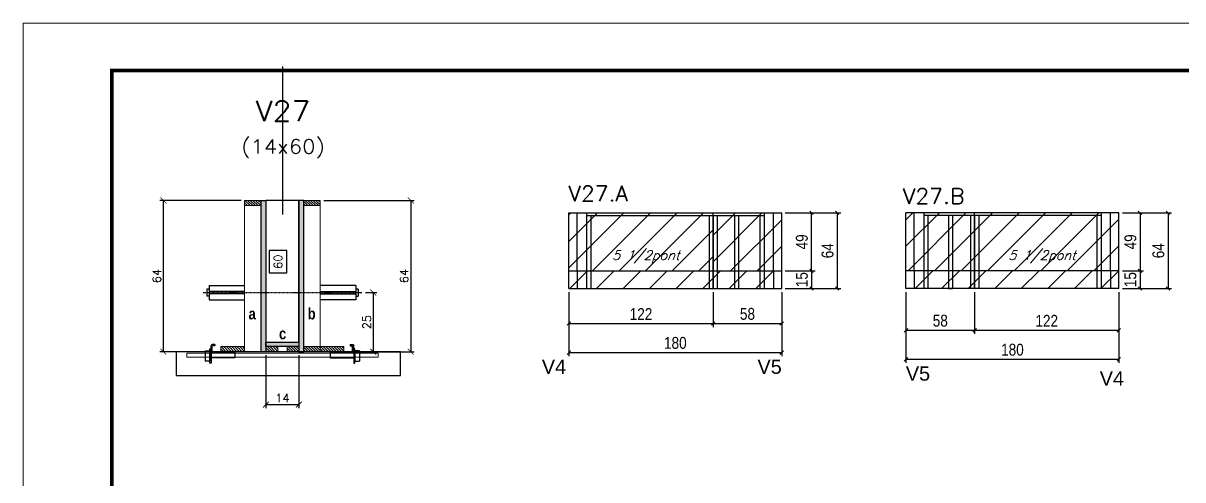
# Model space of a CAD drawing. Extents: x -10448 to -1189, y -11772 to 17235.
# Drawn here: x -5693 to -4713, y 7269 to 7656 of the extents above; entities that cross this region are included whole.
import ezdxf
from ezdxf.enums import TextEntityAlignment as Align

# ---------------------------------------------------------------- set-up
doc = ezdxf.new("R2010")
doc.units = 0
doc.linetypes.add('DASHED', pattern=[0.75, 0.5, -0.25])
doc.linetypes.add('HIDDEN', pattern=[0.375, 0.25, -0.125])
for name, color, linetype in [('5', 5, 'Continuous'), ('barrote', 251, 'Continuous'), ('COTA', 241, 'Continuous'), ('Cota Seção (2x)', 4, 'Continuous'), ('detalhes', 4, 'Continuous'), ('Painéis', 200, 'Continuous'), ('presilha', 1, 'Continuous'), ('Reaproveitamento', 251, 'Continuous'), ('SARR_2.2x7', 40, 'Continuous'), ('SARR_3.5x7', 81, 'Continuous'), ('TENSOR', 3, 'Continuous'), ('texto', 7, 'Continuous'), ('Texto de Titulo', 7, 'Continuous'), ('Texto Qtd Sarr', 242, 'Continuous')]:
    doc.layers.add(name, color=color, linetype=linetype)
for name, color, linetype, lineweight in [('CONCRETO', 251, 'Continuous', 25), ('Folhas', 255, 'Continuous', 9), ('Hachura', 251, 'Continuous', 9), ('Madeira', 126, 'Continuous', 18), ('SARRAFO DE PRESSAO', 251, 'DASHED', 9), ('SCO-___-LAJ', 2, 'Continuous', 0), ('Texto Seção', 7, 'Continuous', 15)]:
    doc.layers.add(name, color=color, linetype=linetype, lineweight=lineweight)
doc.styles.add('COTA TECNICA', font='techl___.ttf', dxfattribs={"height": 10})
doc.styles.add('REGUA-120', font='ROMANS.shx', dxfattribs={"height": 15})
doc.styles.add('Romans', font='romans.shx')
doc.styles.get("Standard").update_dxf_attribs({"font": 'arial.ttf'})
doc.styles.add('TECNICA', font='techb___.ttf', dxfattribs={"height": 10})
doc.dimstyles.new('Cota Seção (2x)', dxfattribs={"dimtxt": 7, "dimasz": 5, "dimexe": 3, "dimexo": 3, "dimgap": 2, "dimtad": 3, "dimdec": 1, "dimlfac": 0.5, "dimzin": 12, "dimdsep": 46, "dimtxsty": 'Romans', "dimblk": 'ARCHTICK', "dimcen": 0, "dimclrd": 4, "dimclre": 4, "dimclrt": 1, "dimadec": 1, "dimazin": 3, "dimtfac": 1, "dimtdec": 1, "dimtmove": 0, "dimatfit": 3, "dimldrblk": 'OBLIQUE', "dimfxl": 1, "dimtolj": 1, "dimtzin": 12, "dimarcsym": 0})
doc.dimstyles.new('Cota Seção interna', dxfattribs={"dimtxt": 7, "dimasz": 6, "dimexe": 0.18, "dimexo": 2, "dimgap": -4, "dimtad": 3, "dimdec": 1, "dimlfac": 0.5, "dimzin": 12, "dimdsep": 46, "dimtxsty": 'Romans', "dimblk": 'ARCHTICK', "dimcen": 0.09, "dimse1": 1, "dimse2": 1, "dimsd1": 1, "dimsd2": 1, "dimclrd": 180, "dimclre": 5, "dimclrt": 1, "dimadec": 0, "dimazin": 3, "dimtfac": 1, "dimtdec": 1, "dimtofl": 0, "dimtmove": 0, "dimatfit": 3, "dimldrblk": 'ARCHTICK', "dimfxl": 1, "dimtolj": 1, "dimtzin": 0, "dimarcsym": 0})
doc.dimstyles.new('PAINEL', dxfattribs={"dimtxt": 10, "dimasz": 3, "dimexe": 3, "dimexo": 3, "dimgap": 3, "dimtad": 1, "dimdec": 1, "dimzin": 12, "dimdsep": 46, "dimtxsty": 'COTA TECNICA', "dimblk1": 'OBLIQUE', "dimblk2": 'OBLIQUE', "dimsah": 1, "dimcen": 0.9, "dimclrd": 4, "dimclre": 4, "dimclrt": 240, "dimadec": 1, "dimazin": 3, "dimtfac": 1, "dimtdec": 1, "dimtmove": 0, "dimatfit": 3, "dimfxl": 1, "dimtolj": 1, "dimtzin": 12, "dimarcsym": 0})
pattern_1 = [(45, (-134927.544, -17197.836), (-11.2253202, 11.2253202), [])]

# ---------------------------------------------------------------- blocks, each defined once
blk = doc.blocks.new('9999999999')
at = {"layer": 'Folhas'}
blk.add_lwpolyline([(98138.98, 34190.21), (99623.98, 34190.21), (99623.98, 35240.21), (98138.98, 35240.21)], close=True, dxfattribs=at)
at = {"layer": 'Folhas', "color": 30, "const_width": 3}
blk.add_lwpolyline([(98213.98, 34230.21), (99583.98, 34230.21), (99583.98, 35200.21), (98213.98, 35200.21)], close=True, dxfattribs=at)
blk = doc.blocks.new('_ArchTick')
at = {"color": 0, "linetype": 'ByBlock', "const_width": 0.15}
blk.add_lwpolyline([(-0.5, -0.5), (0.5, 0.5)], dxfattribs=at)
blk = doc.blocks.new('*D1045')
at = {"layer": 'COTA', "color": 4, "lineweight": -2, "transparency": 16777216}
for p, q in [((-5509.09, 7505.72), (-5577.76, 7505.72)), ((-5574.76, 7377.72), (-5574.76, 7505.72)), ((-5529.09, 7377.72), (-5577.76, 7377.72))]:
    blk.add_line(p, q, dxfattribs=at)
at = {"layer": 'Defpoints', "color": 0, "transparency": 16777216}
for p in [(-5574.76, 7505.72), (-5506.09, 7505.72), (-5526.09, 7377.72)]:
    blk.add_point(p, dxfattribs=at)
at = {"layer": 'COTA', "color": 4, "lineweight": -2, "transparency": 16777216, "xscale": 5, "yscale": 5, "zscale": 5}
for p, rotation in [((-5574.76, 7505.72), 90), ((-5574.76, 7377.72), 270)]:
    blk.add_blockref('_ArchTick', p, dxfattribs=dict(at, rotation=rotation))
at = {"layer": 'COTA', "color": 1, "transparency": 16777216, "insert": (-5580.26, 7441.72), "char_height": 7, "attachment_point": 5, "rotation": 90, "style": 'Romans'}
blk.add_mtext('\\A1;64', dxfattribs=at)
blk = doc.blocks.new('_Oblique')
at = {"color": 0, "linetype": 'ByBlock', "lineweight": -2}
blk.add_line((-0.5, -0.5), (0.5, 0.5), dxfattribs=at)
blk = doc.blocks.new('*D1046')
at = {"layer": 'Cota Seção (2x)', "color": 180, "lineweight": -2, "transparency": 16777216}
for p, q in [((-5470.28, 7463.37), (-5485.28, 7463.37)), ((-5485.28, 7463.37), (-5485.28, 7444.37)), ((-5470.28, 7444.37), (-5470.28, 7463.37)), ((-5485.28, 7444.37), (-5470.28, 7444.37))]:
    blk.add_line(p, q, dxfattribs=at)
at = {"layer": 'Defpoints', "color": 0, "transparency": 16777216}
for p in [(-5488.09, 7505.72), (-5466.28, 7505.72), (-5488.09, 7385.72)]:
    blk.add_point(p, dxfattribs=at)
at = {"layer": 'Cota Seção (2x)', "color": 1, "transparency": 16777216, "insert": (-5477.78, 7453.87), "char_height": 7, "attachment_point": 5, "rotation": 90, "style": 'Romans'}
blk.add_mtext('\\A1;60', dxfattribs=at)
blk = doc.blocks.new('*D1047')
at = {"layer": 'COTA', "color": 4, "lineweight": -2, "transparency": 16777216}
for p, q in [((-5439.09, 7505.72), (-5362.64, 7505.72)), ((-5365.64, 7505.72), (-5365.64, 7377.72)), ((-5419.09, 7377.72), (-5362.64, 7377.72))]:
    blk.add_line(p, q, dxfattribs=at)
at = {"layer": 'Defpoints', "color": 0, "transparency": 16777216}
for p in [(-5442.09, 7505.72), (-5422.09, 7377.72), (-5365.64, 7377.72)]:
    blk.add_point(p, dxfattribs=at)
at = {"layer": 'COTA', "color": 4, "lineweight": -2, "transparency": 16777216, "xscale": 5, "yscale": 5, "zscale": 5}
for p, rotation in [((-5365.64, 7505.72), 90), ((-5365.64, 7377.72), 270)]:
    blk.add_blockref('_ArchTick', p, dxfattribs=dict(at, rotation=rotation))
at = {"layer": 'COTA', "color": 1, "transparency": 16777216, "insert": (-5371.14, 7441.72), "char_height": 7, "attachment_point": 5, "rotation": 90, "style": 'Romans'}
blk.add_mtext('\\A1;64', dxfattribs=at)
blk = doc.blocks.new('PRESILHA METÁLICA 1')
at = {"layer": 'presilha'}
for p, q in [((6, 15.5), (7.5, 15.5)), ((6, -2.5), (6, 15.5)), ((7.5, 10.6), (7.5, 19.9)), ((7.5, 15.5), (7.5, -2.5)), ((12, 21), (8.6, 21)), ((9, 11.6), (9, 18.9)), ((12, 19.5), (9.6, 19.5)), ((12, 21), (12, 19.5)), ((0, 13), (6, 13)), ((0, 13), (0, 0)), ((6, 0), (0, 0)), ((6, 13), (6, 0)), ((37.5, 4.1), (7.5, 4.1)), ((37.5, 11), (9.6, 11)), ((37.5, 11), (37.5, 4.1)), ((7.5, -2.5), (6, -2.5))]:
    blk.add_line(p, q, dxfattribs=at)
for centre, radius, start, end in [((8.6, 19.9), 1.14, 90, 180), ((9.6, 18.9), 0.57, 90, 180), ((9.6, 11.6), 0.57, 180, 270)]:
    blk.add_arc(centre, radius, start, end, dxfattribs=at)
blk = doc.blocks.new('*D1023')
at = {"layer": 'COTA', "color": 4, "lineweight": -2, "transparency": 16777216}
for p, q in [((-5488.09, 7374.72), (-5488.09, 7329.99)), ((-5460.09, 7374.72), (-5460.09, 7329.99)), ((-5488.09, 7332.99), (-5460.09, 7332.99))]:
    blk.add_line(p, q, dxfattribs=at)
at = {"layer": 'Defpoints', "color": 0, "transparency": 16777216}
for p in [(-5488.09, 7377.72), (-5460.09, 7377.72), (-5460.09, 7332.99)]:
    blk.add_point(p, dxfattribs=at)
at = {"layer": 'COTA', "color": 4, "lineweight": -2, "transparency": 16777216, "xscale": 5, "yscale": 5, "zscale": 5, "rotation": 180}
blk.add_blockref('_ArchTick', (-5488.09, 7332.99), dxfattribs=at)
at = {"layer": 'COTA', "color": 4, "lineweight": -2, "transparency": 16777216, "xscale": 5, "yscale": 5, "zscale": 5}
blk.add_blockref('_ArchTick', (-5460.09, 7332.99), dxfattribs=at)
at = {"layer": 'COTA', "color": 1, "transparency": 16777216, "insert": (-5474.09, 7338.49), "char_height": 7, "attachment_point": 5, "style": 'Romans'}
blk.add_mtext('\\A1;14', dxfattribs=at)
blk = doc.blocks.new('*D1048')
at = {"layer": 'COTA', "color": 4, "lineweight": -2, "transparency": 16777216}
for p, q in [((-5403.79, 7427.71), (-5394.29, 7427.71)), ((-5397.29, 7427.71), (-5397.29, 7377.72)), ((-5419.09, 7377.72), (-5394.29, 7377.72))]:
    blk.add_line(p, q, dxfattribs=at)
at = {"layer": 'Defpoints', "color": 0, "transparency": 16777216}
for p in [(-5406.79, 7427.71), (-5422.09, 7377.72), (-5397.29, 7377.72)]:
    blk.add_point(p, dxfattribs=at)
at = {"layer": 'COTA', "color": 4, "lineweight": -2, "transparency": 16777216, "xscale": 5, "yscale": 5, "zscale": 5}
for p, rotation in [((-5397.29, 7427.71), 90), ((-5397.29, 7377.72), 270)]:
    blk.add_blockref('_ArchTick', p, dxfattribs=dict(at, rotation=rotation))
at = {"layer": 'COTA', "color": 1, "transparency": 16777216, "insert": (-5402.79, 7402.71), "char_height": 7, "attachment_point": 5, "rotation": 90, "style": 'Romans'}
blk.add_mtext('\\A1;25', dxfattribs=at)
blk = doc.blocks.new('titulo1')
at = {"layer": 'Defpoints', "color": 252, "linetype": 'HIDDEN', "ltscale": 2}
blk.add_line((0, 0), (0, 125), dxfattribs=at)
at = {"layer": 'Defpoints', "style": 'Romans', "oblique": 15}
blk.add_attdef('FOLHA', text='', height=10, dxfattribs=at).set_placement((0, 15.58), align=Align.MIDDLE_CENTER)
at = {"layer": 'Texto Qtd Sarr', "color": 3, "style": 'Romans', "oblique": 15}
for tag, height, p in [('TITULO', 17, (0, 71.45)), ('SEÇÃO', 12, (0, 41.55))]:
    blk.add_attdef(tag, text='', height=height, dxfattribs=at).set_placement(p, align=Align.MIDDLE_CENTER)
blk = doc.blocks.new('*D1024')
at = {"layer": 'COTA', "color": 4, "linetype": 'ByBlock', "lineweight": -2, "transparency": 16777216}
for p, q in [((-5231.89, 7428.15), (-5231.89, 7398.54)), ((-5109.89, 7428.15), (-5109.89, 7398.54)), ((-5231.89, 7401.54), (-5109.89, 7401.54))]:
    blk.add_line(p, q, dxfattribs=at)
at = {"layer": 'Defpoints', "color": 0, "linetype": 'ByBlock', "transparency": 16777216}
for p in [(-5231.89, 7431.15), (-5109.89, 7431.15), (-5109.89, 7401.54)]:
    blk.add_point(p, dxfattribs=at)
at = {"layer": 'COTA', "color": 4, "linetype": 'ByBlock', "lineweight": -2, "transparency": 16777216, "xscale": 3, "yscale": 3, "zscale": 3, "rotation": 180}
blk.add_blockref('_Oblique', (-5231.89, 7401.54), dxfattribs=at)
at = {"layer": 'COTA', "color": 4, "linetype": 'ByBlock', "lineweight": -2, "transparency": 16777216, "xscale": 3, "yscale": 3, "zscale": 3}
blk.add_blockref('_Oblique', (-5109.89, 7401.54), dxfattribs=at)
at = {"layer": 'COTA', "color": 240, "linetype": 'ByBlock', "transparency": 16777216, "insert": (-5170.89, 7409.6), "char_height": 10, "attachment_point": 5, "style": 'COTA TECNICA'}
blk.add_mtext('\\A1;122', dxfattribs=at)
blk = doc.blocks.new('*D1025')
at = {"layer": 'COTA', "color": 4, "linetype": 'ByBlock', "lineweight": -2, "transparency": 16777216}
for p, q in [((-5109.89, 7428.15), (-5109.89, 7398.54)), ((-5051.89, 7428.15), (-5051.89, 7398.54)), ((-5109.89, 7401.54), (-5051.89, 7401.54))]:
    blk.add_line(p, q, dxfattribs=at)
at = {"layer": 'Defpoints', "color": 0, "linetype": 'ByBlock', "transparency": 16777216}
for p in [(-5109.89, 7431.15), (-5051.89, 7431.15), (-5051.89, 7401.54)]:
    blk.add_point(p, dxfattribs=at)
at = {"layer": 'COTA', "color": 4, "linetype": 'ByBlock', "lineweight": -2, "transparency": 16777216, "xscale": 3, "yscale": 3, "zscale": 3, "rotation": 180}
blk.add_blockref('_Oblique', (-5109.89, 7401.54), dxfattribs=at)
at = {"layer": 'COTA', "color": 4, "linetype": 'ByBlock', "lineweight": -2, "transparency": 16777216, "xscale": 3, "yscale": 3, "zscale": 3}
blk.add_blockref('_Oblique', (-5051.89, 7401.54), dxfattribs=at)
at = {"layer": 'COTA', "color": 240, "linetype": 'ByBlock', "transparency": 16777216, "insert": (-5080.89, 7409.67), "char_height": 10, "attachment_point": 5, "style": 'COTA TECNICA'}
blk.add_mtext('\\A1;58', dxfattribs=at)
blk = doc.blocks.new('*D1026')
at = {"layer": 'COTA', "color": 4, "linetype": 'ByBlock', "lineweight": -2, "transparency": 16777216}
for p, q in [((-5231.89, 7428.15), (-5231.89, 7373.99)), ((-5051.89, 7428.15), (-5051.89, 7373.99)), ((-5231.89, 7376.99), (-5051.89, 7376.99))]:
    blk.add_line(p, q, dxfattribs=at)
at = {"layer": 'Defpoints', "color": 0, "linetype": 'ByBlock', "transparency": 16777216}
for p in [(-5231.89, 7431.15), (-5051.89, 7431.15), (-5051.89, 7376.99)]:
    blk.add_point(p, dxfattribs=at)
at = {"layer": 'COTA', "color": 4, "linetype": 'ByBlock', "lineweight": -2, "transparency": 16777216, "xscale": 3, "yscale": 3, "zscale": 3, "rotation": 180}
blk.add_blockref('_Oblique', (-5231.89, 7376.99), dxfattribs=at)
at = {"layer": 'COTA', "color": 4, "linetype": 'ByBlock', "lineweight": -2, "transparency": 16777216, "xscale": 3, "yscale": 3, "zscale": 3}
blk.add_blockref('_Oblique', (-5051.89, 7376.99), dxfattribs=at)
at = {"layer": 'COTA', "color": 240, "linetype": 'ByBlock', "transparency": 16777216, "insert": (-5141.89, 7385.12), "char_height": 10, "attachment_point": 5, "style": 'COTA TECNICA'}
blk.add_mtext('\\A1;180', dxfattribs=at)
blk = doc.blocks.new('*D1027')
at = {"layer": 'COTA', "color": 4, "linetype": 'ByBlock', "lineweight": -2, "transparency": 16777216}
for p, q in [((-5048.89, 7495.15), (-5023.77, 7495.15)), ((-5026.77, 7446.15), (-5026.77, 7495.15)), ((-5048.89, 7446.15), (-5023.77, 7446.15))]:
    blk.add_line(p, q, dxfattribs=at)
at = {"layer": 'Defpoints', "color": 0, "linetype": 'ByBlock', "transparency": 16777216}
for p in [(-5051.89, 7495.15), (-5026.77, 7495.15), (-5051.89, 7446.15)]:
    blk.add_point(p, dxfattribs=at)
at = {"layer": 'COTA', "color": 4, "linetype": 'ByBlock', "lineweight": -2, "transparency": 16777216, "xscale": 3, "yscale": 3, "zscale": 3}
for p, rotation in [((-5026.77, 7495.15), 90), ((-5026.77, 7446.15), 270)]:
    blk.add_blockref('_Oblique', p, dxfattribs=dict(at, rotation=rotation))
at = {"layer": 'COTA', "color": 240, "linetype": 'ByBlock', "transparency": 16777216, "insert": (-5034.87, 7470.65), "char_height": 10, "attachment_point": 5, "rotation": 90, "style": 'COTA TECNICA'}
blk.add_mtext('\\A1;49', dxfattribs=at)
blk = doc.blocks.new('*D1028')
at = {"layer": 'COTA', "color": 4, "linetype": 'ByBlock', "lineweight": -2, "transparency": 16777216}
for p, q in [((-4888.85, 7428.15), (-4888.85, 7392.8)), ((-4766.85, 7428.15), (-4766.85, 7392.8)), ((-4766.85, 7395.8), (-4888.85, 7395.8))]:
    blk.add_line(p, q, dxfattribs=at)
at = {"layer": 'Defpoints', "color": 0, "linetype": 'ByBlock', "transparency": 16777216}
for p in [(-4888.85, 7431.15), (-4766.85, 7431.15), (-4888.85, 7395.8)]:
    blk.add_point(p, dxfattribs=at)
at = {"layer": 'COTA', "color": 4, "linetype": 'ByBlock', "lineweight": -2, "transparency": 16777216, "xscale": 3, "yscale": 3, "zscale": 3, "rotation": 180}
blk.add_blockref('_Oblique', (-4888.85, 7395.8), dxfattribs=at)
at = {"layer": 'COTA', "color": 4, "linetype": 'ByBlock', "lineweight": -2, "transparency": 16777216, "xscale": 3, "yscale": 3, "zscale": 3}
blk.add_blockref('_Oblique', (-4766.85, 7395.8), dxfattribs=at)
at = {"layer": 'COTA', "color": 240, "linetype": 'ByBlock', "transparency": 16777216, "insert": (-4827.85, 7403.85), "char_height": 10, "attachment_point": 5, "style": 'COTA TECNICA'}
blk.add_mtext('\\A1;122', dxfattribs=at)
blk = doc.blocks.new('*D1029')
at = {"layer": 'COTA', "color": 4, "linetype": 'ByBlock', "lineweight": -2, "transparency": 16777216}
for p, q in [((-4946.85, 7428.15), (-4946.85, 7392.8)), ((-4888.85, 7428.15), (-4888.85, 7392.8)), ((-4888.85, 7395.8), (-4946.85, 7395.8))]:
    blk.add_line(p, q, dxfattribs=at)
at = {"layer": 'Defpoints', "color": 0, "linetype": 'ByBlock', "transparency": 16777216}
for p in [(-4946.85, 7431.15), (-4888.85, 7431.15), (-4946.85, 7395.8)]:
    blk.add_point(p, dxfattribs=at)
at = {"layer": 'COTA', "color": 4, "linetype": 'ByBlock', "lineweight": -2, "transparency": 16777216, "xscale": 3, "yscale": 3, "zscale": 3, "rotation": 180}
blk.add_blockref('_Oblique', (-4946.85, 7395.8), dxfattribs=at)
at = {"layer": 'COTA', "color": 4, "linetype": 'ByBlock', "lineweight": -2, "transparency": 16777216, "xscale": 3, "yscale": 3, "zscale": 3}
blk.add_blockref('_Oblique', (-4888.85, 7395.8), dxfattribs=at)
at = {"layer": 'COTA', "color": 240, "linetype": 'ByBlock', "transparency": 16777216, "insert": (-4917.85, 7403.93), "char_height": 10, "attachment_point": 5, "style": 'COTA TECNICA'}
blk.add_mtext('\\A1;58', dxfattribs=at)
blk = doc.blocks.new('*D1030')
at = {"layer": 'COTA', "color": 4, "linetype": 'ByBlock', "lineweight": -2, "transparency": 16777216}
for p, q in [((-4946.85, 7428.15), (-4946.85, 7368.25)), ((-4766.85, 7428.15), (-4766.85, 7368.25)), ((-4766.85, 7371.25), (-4946.85, 7371.25))]:
    blk.add_line(p, q, dxfattribs=at)
at = {"layer": 'Defpoints', "color": 0, "linetype": 'ByBlock', "transparency": 16777216}
for p in [(-4946.85, 7431.15), (-4766.85, 7431.15), (-4946.85, 7371.25)]:
    blk.add_point(p, dxfattribs=at)
at = {"layer": 'COTA', "color": 4, "linetype": 'ByBlock', "lineweight": -2, "transparency": 16777216, "xscale": 3, "yscale": 3, "zscale": 3, "rotation": 180}
blk.add_blockref('_Oblique', (-4946.85, 7371.25), dxfattribs=at)
at = {"layer": 'COTA', "color": 4, "linetype": 'ByBlock', "lineweight": -2, "transparency": 16777216, "xscale": 3, "yscale": 3, "zscale": 3}
blk.add_blockref('_Oblique', (-4766.85, 7371.25), dxfattribs=at)
at = {"layer": 'COTA', "color": 240, "linetype": 'ByBlock', "transparency": 16777216, "insert": (-4856.85, 7379.37), "char_height": 10, "attachment_point": 5, "style": 'COTA TECNICA'}
blk.add_mtext('\\A1;180', dxfattribs=at)
blk = doc.blocks.new('*D1031')
at = {"layer": 'COTA', "color": 4, "linetype": 'ByBlock', "lineweight": -2, "transparency": 16777216}
for p, q in [((-4763.85, 7495.15), (-4745.98, 7495.15)), ((-4748.98, 7495.15), (-4748.98, 7446.15)), ((-4763.85, 7446.15), (-4745.98, 7446.15))]:
    blk.add_line(p, q, dxfattribs=at)
at = {"layer": 'Defpoints', "color": 0, "linetype": 'ByBlock', "transparency": 16777216}
for p in [(-4766.85, 7495.15), (-4766.85, 7446.15), (-4748.98, 7446.15)]:
    blk.add_point(p, dxfattribs=at)
at = {"layer": 'COTA', "color": 4, "linetype": 'ByBlock', "lineweight": -2, "transparency": 16777216, "xscale": 3, "yscale": 3, "zscale": 3}
for p, rotation in [((-4748.98, 7495.15), 90), ((-4748.98, 7446.15), 270)]:
    blk.add_blockref('_Oblique', p, dxfattribs=dict(at, rotation=rotation))
at = {"layer": 'COTA', "color": 240, "linetype": 'ByBlock', "transparency": 16777216, "insert": (-4757.08, 7470.65), "char_height": 10, "attachment_point": 5, "rotation": 90, "style": 'COTA TECNICA'}
blk.add_mtext('\\A1;49', dxfattribs=at)
blk = doc.blocks.new('*D1049')
at = {"layer": 'COTA', "color": 4, "lineweight": -2, "transparency": 16777216}
for p, q in [((-5048.89, 7446.15), (-5023.77, 7446.15)), ((-5026.77, 7446.15), (-5026.77, 7431.15)), ((-5048.89, 7431.15), (-5023.77, 7431.15))]:
    blk.add_line(p, q, dxfattribs=at)
at = {"layer": 'Defpoints', "color": 0, "transparency": 16777216}
for p in [(-5051.89, 7446.15), (-5051.89, 7431.15), (-5026.77, 7431.15)]:
    blk.add_point(p, dxfattribs=at)
at = {"layer": 'COTA', "color": 4, "lineweight": -2, "transparency": 16777216, "xscale": 3, "yscale": 3, "zscale": 3}
for p, rotation in [((-5026.77, 7446.15), 90), ((-5026.77, 7431.15), 270)]:
    blk.add_blockref('_Oblique', p, dxfattribs=dict(at, rotation=rotation))
at = {"layer": 'COTA', "color": 240, "transparency": 16777216, "insert": (-5034.88, 7438.65), "char_height": 10, "attachment_point": 5, "rotation": 90, "style": 'COTA TECNICA'}
blk.add_mtext('\\A1;15', dxfattribs=at)
blk = doc.blocks.new('*D1050')
at = {"layer": 'COTA', "color": 4, "lineweight": -2, "transparency": 16777216}
for p, q in [((-5048.89, 7495.15), (-5002.02, 7495.15)), ((-5005.02, 7495.15), (-5005.02, 7431.15)), ((-5048.89, 7431.15), (-5002.02, 7431.15))]:
    blk.add_line(p, q, dxfattribs=at)
at = {"layer": 'Defpoints', "color": 0, "transparency": 16777216}
for p in [(-5051.89, 7495.15), (-5051.89, 7431.15), (-5005.02, 7431.15)]:
    blk.add_point(p, dxfattribs=at)
at = {"layer": 'COTA', "color": 4, "lineweight": -2, "transparency": 16777216, "xscale": 3, "yscale": 3, "zscale": 3}
for p, rotation in [((-5005.02, 7495.15), 90), ((-5005.02, 7431.15), 270)]:
    blk.add_blockref('_Oblique', p, dxfattribs=dict(at, rotation=rotation))
at = {"layer": 'COTA', "color": 240, "transparency": 16777216, "insert": (-5013.12, 7463.15), "char_height": 10, "attachment_point": 5, "rotation": 90, "style": 'COTA TECNICA'}
blk.add_mtext('\\A1;64', dxfattribs=at)
blk = doc.blocks.new('*D1051')
at = {"layer": 'COTA', "color": 4, "lineweight": -2, "transparency": 16777216}
for p, q in [((-4763.85, 7446.15), (-4745.98, 7446.15)), ((-4748.98, 7446.15), (-4748.98, 7431.15)), ((-4763.85, 7431.15), (-4745.98, 7431.15))]:
    blk.add_line(p, q, dxfattribs=at)
at = {"layer": 'Defpoints', "color": 0, "transparency": 16777216}
for p in [(-4766.85, 7446.15), (-4766.85, 7431.15), (-4748.98, 7431.15)]:
    blk.add_point(p, dxfattribs=at)
at = {"layer": 'COTA', "color": 4, "lineweight": -2, "transparency": 16777216, "xscale": 3, "yscale": 3, "zscale": 3}
for p, rotation in [((-4748.98, 7446.15), 90), ((-4748.98, 7431.15), 270)]:
    blk.add_blockref('_Oblique', p, dxfattribs=dict(at, rotation=rotation))
at = {"layer": 'COTA', "color": 240, "transparency": 16777216, "insert": (-4757.09, 7438.65), "char_height": 10, "attachment_point": 5, "rotation": 90, "style": 'COTA TECNICA'}
blk.add_mtext('\\A1;15', dxfattribs=at)
blk = doc.blocks.new('*D1052')
at = {"layer": 'COTA', "color": 4, "lineweight": -2, "transparency": 16777216}
for p, q in [((-4763.85, 7495.15), (-4722.31, 7495.15)), ((-4725.31, 7495.15), (-4725.31, 7431.15)), ((-4763.85, 7431.15), (-4722.31, 7431.15))]:
    blk.add_line(p, q, dxfattribs=at)
at = {"layer": 'Defpoints', "color": 0, "transparency": 16777216}
for p in [(-4766.85, 7495.15), (-4766.85, 7431.15), (-4725.31, 7431.15)]:
    blk.add_point(p, dxfattribs=at)
at = {"layer": 'COTA', "color": 4, "lineweight": -2, "transparency": 16777216, "xscale": 3, "yscale": 3, "zscale": 3}
for p, rotation in [((-4725.31, 7495.15), 90), ((-4725.31, 7431.15), 270)]:
    blk.add_blockref('_Oblique', p, dxfattribs=dict(at, rotation=rotation))
at = {"layer": 'COTA', "color": 240, "transparency": 16777216, "insert": (-4733.41, 7463.15), "char_height": 10, "attachment_point": 5, "rotation": 90, "style": 'COTA TECNICA'}
blk.add_mtext('\\A1;64', dxfattribs=at)

msp = doc.modelspace()

# ---------------------------------------------------------------- hatches: boundary and pattern name
at = {"layer": 'Hachura'}
h = msp.add_hatch(dxfattribs=at)
h.set_pattern_fill('ANSI31', color=256, scale=0.5, angle=90, style=0)
h.set_pattern_definition([(135, (-28738.7141, 15808.9596), (-1.12253202, -1.12253202), [])])
h.paths.add_polyline_path([(-5506.09, 7505.72), (-5506.09, 7501.32), (-5492.09, 7501.32), (-5492.09, 7505.72)])
h = msp.add_hatch(color=256, dxfattribs=at)
h.dxf.hatch_style = 1
h.paths.add_polyline_path([(-5492.09, 7505.72), (-5488.09, 7505.72), (-5488.09, 7377.72), (-5492.09, 7377.72)])
h = msp.add_hatch(color=256, dxfattribs=at)
h.dxf.hatch_style = 1
h.paths.add_polyline_path([(-5456.09, 7505.72), (-5460.09, 7505.72), (-5460.09, 7377.72), (-5456.09, 7377.72)])
h = msp.add_hatch(dxfattribs=at)
h.set_pattern_fill('ANSI31', color=256, scale=0.5, angle=270, style=0)
h.set_pattern_definition([(315, (17230.5263, -979.5278), (1.12253202, 1.12253202), [])])
h.paths.add_polyline_path([(-5442.09, 7505.72), (-5442.09, 7501.32), (-5456.09, 7501.32), (-5456.09, 7505.72)])
at = {"layer": 'Hachura', "linetype": 'ByBlock'}
h = msp.add_hatch(dxfattribs=at)
h.set_pattern_fill('ANSI31', color=256, scale=5)
h.set_pattern_definition([(45, (-134857.537, -17197.836), (-11.2253202, 11.2253202), [])])
h.paths.add_polyline_path([(-5231.89, 7495.15), (-5231.89, 7446.15), (-5109.89, 7446.15), (-5109.89, 7495.15)])
h = msp.add_hatch(dxfattribs=at)
h.set_pattern_fill('ANSI31', color=256, scale=5)
h.set_pattern_definition([(45, (-134853.037, -17197.836), (-11.2253202, 11.2253202), [])])
h.paths.add_polyline_path([(-5051.89, 7495.15), (-5109.89, 7495.15), (-5109.89, 7446.15), (-5051.89, 7446.15)])
h = msp.add_hatch(dxfattribs=at)
h.set_pattern_fill('ANSI31', color=256, scale=5)
h.set_pattern_definition(pattern_1)
h.paths.add_polyline_path([(-4888.85, 7495.15), (-4946.85, 7495.15), (-4946.85, 7446.15), (-4888.85, 7446.15)])
h = msp.add_hatch(dxfattribs=at)
h.set_pattern_fill('ANSI31', color=256, scale=5)
h.set_pattern_definition(pattern_1)
h.paths.add_polyline_path([(-4766.85, 7495.15), (-4888.85, 7495.15), (-4888.85, 7446.15), (-4766.85, 7446.15)])
at = {"layer": 'Hachura'}
h = msp.add_hatch(color=256, dxfattribs=at)
h.dxf.hatch_style = 1
h.paths.add_polyline_path([(-5488.09, 7382.12), (-5488.09, 7385.72), (-5460.09, 7385.72), (-5460.09, 7382.12)])
h = msp.add_hatch(dxfattribs=at)
h.set_pattern_fill('ANSI31', color=256, scale=0.5, angle=270, style=0)
h.set_pattern_definition([(315, (17076.5263, -851.9278), (1.12253202, 1.12253202), [])])
h.paths.add_polyline_path([(-5526.09, 7377.72), (-5526.09, 7382.12), (-5506.09, 7382.12), (-5506.09, 7377.72)])
h = msp.add_hatch(dxfattribs=at)
h.set_pattern_fill('ANSI31', color=256, scale=0.5, angle=270, style=0)
h.set_pattern_definition([(315, (17086.5263, -851.9278), (1.12253202, 1.12253202), [])])
h.paths.add_polyline_path([(-5488.09, 7377.72), (-5488.09, 7382.12), (-5478.09, 7382.12), (-5478.09, 7377.72)])
h = msp.add_hatch(dxfattribs=at)
h.set_pattern_fill('ANSI31', color=256, scale=0.5, angle=270, style=0)
h.set_pattern_definition([(315, (17052.5263, -851.9278), (1.12253202, 1.12253202), [])])
h.paths.add_polyline_path([(-5470.09, 7377.72), (-5470.09, 7382.12), (-5460.09, 7382.12), (-5460.09, 7377.72)])
h = msp.add_hatch(dxfattribs=at)
h.set_pattern_fill('ANSI31', color=256, scale=0.5, angle=270, style=0)
h.set_pattern_definition([(315, (17230.5263, -925.5278), (1.12253202, 1.12253202), [])])
h.paths.add_polyline_path([(-5442.09, 7377.72), (-5442.09, 7382.12), (-5456.09, 7382.12), (-5456.09, 7377.72)])
h = msp.add_hatch(dxfattribs=at)
h.set_pattern_fill('ANSI31', color=256, scale=0.5, angle=270, style=0)
h.set_pattern_definition([(315, (17086.5263, -851.9278), (1.12253202, 1.12253202), [])])
h.paths.add_polyline_path([(-5422.09, 7377.72), (-5422.09, 7382.12), (-5442.09, 7382.12), (-5442.09, 7377.72)])
at = {"layer": 'Reaproveitamento'}
h = msp.add_hatch(dxfattribs=at)
h.set_pattern_fill('ANSI31', color=256, scale=5)
h.paths.add_polyline_path([(-5231.89, 7446.15), (-5231.89, 7431.15), (-5051.89, 7431.15), (-5051.89, 7446.15)])
h = msp.add_hatch(dxfattribs=at)
h.set_pattern_fill('ANSI31', color=256, scale=5)
h.paths.add_polyline_path([(-4766.85, 7431.15), (-4766.85, 7446.15), (-4946.85, 7446.15), (-4946.85, 7431.15)])

# ---------------------------------------------------------------- linework, layer by layer
at = {"ltscale": 3}
for p, q in [((-5536.09, 7433.71), (-5536.09, 7421.71)), ((-5536.09, 7433.71), (-5506.09, 7433.71)), ((-5412.09, 7433.71), (-5442.09, 7433.71)), ((-5412.09, 7433.71), (-5412.09, 7421.71)), ((-5538.09, 7430.71), (-5538.09, 7424.71)), ((-5536.09, 7430.71), (-5538.09, 7430.71)), ((-5536.09, 7424.71), (-5538.09, 7424.71)), ((-5506.09, 7428.71), (-5536.09, 7428.71)), ((-5506.09, 7426.71), (-5536.09, 7426.71)), ((-5442.09, 7428.71), (-5412.09, 7428.71)), ((-5442.09, 7426.71), (-5412.09, 7426.71)), ((-5410.09, 7430.71), (-5412.09, 7430.71)), ((-5412.09, 7424.71), (-5410.09, 7424.71)), ((-5410.09, 7430.71), (-5410.09, 7424.71)), ((-5536.09, 7421.71), (-5506.09, 7421.71)), ((-5412.09, 7421.71), (-5442.09, 7421.71))]:
    msp.add_line(p, q, dxfattribs=at)
at = {"layer": 'barrote'}
msp.add_lwpolyline([(-5563.95, 7357.72), (-5374.37, 7357.72), (-5374.37, 7377.72), (-5563.95, 7377.72)], close=True, dxfattribs=at)
at = {"layer": 'CONCRETO'}
msp.add_lwpolyline([(-5460.09, 7485.72), (-5460.09, 7505.72), (-5488.09, 7505.72), (-5488.09, 7443.72), (-5488.09, 7443.72), (-5488.09, 7385.72), (-5460.09, 7385.72), (-5460.09, 7485.72)], close=True, dxfattribs=at)
at = {"layer": 'COTA', "linetype": 'ByBlock'}
for p, q in [((-5231.89, 7446.15), (-5231.89, 7446.15)), ((-4766.85, 7446.15), (-4766.85, 7446.15))]:
    msp.add_line(p, q, dxfattribs=at)
at = {"layer": 'Madeira'}
for points in [[(-5506.09, 7505.72), (-5506.09, 7501.32), (-5492.09, 7501.32), (-5492.09, 7505.72)], [(-5506.09, 7377.72), (-5492.09, 7377.72), (-5492.09, 7505.72), (-5506.09, 7505.72)], [(-5442.09, 7505.72), (-5442.09, 7501.32), (-5456.09, 7501.32), (-5456.09, 7505.72)], [(-5442.09, 7505.72), (-5456.09, 7505.72), (-5456.09, 7377.72), (-5442.09, 7377.72)], [(-5526.09, 7377.72), (-5526.09, 7382.12), (-5506.09, 7382.12), (-5506.09, 7377.72)], [(-5488.09, 7377.72), (-5488.09, 7382.12), (-5478.09, 7382.12), (-5478.09, 7377.72)], [(-5470.09, 7377.72), (-5470.09, 7382.12), (-5460.09, 7382.12), (-5460.09, 7377.72)], [(-5442.09, 7377.72), (-5442.09, 7382.12), (-5456.09, 7382.12), (-5456.09, 7377.72)], [(-5422.09, 7377.72), (-5422.09, 7382.12), (-5442.09, 7382.12), (-5442.09, 7377.72)]]:
    msp.add_lwpolyline(points, close=True, dxfattribs=at)
at = {"layer": 'Painéis', "linetype": 'ByBlock'}
for p, q in [((-5231.89, 7495.15), (-5051.89, 7495.15)), ((-5231.89, 7431.15), (-5231.89, 7495.15)), ((-5109.89, 7431.15), (-5109.89, 7495.15)), ((-5051.89, 7431.15), (-5051.89, 7495.15)), ((-4766.85, 7495.15), (-4946.85, 7495.15)), ((-4946.85, 7431.15), (-4946.85, 7495.15)), ((-4888.85, 7431.15), (-4888.85, 7495.15)), ((-4766.85, 7431.15), (-4766.85, 7495.15)), ((-5231.89, 7446.15), (-5051.89, 7446.15)), ((-4766.85, 7446.15), (-4946.85, 7446.15)), ((-5231.89, 7431.15), (-5051.89, 7431.15)), ((-4766.85, 7431.15), (-4946.85, 7431.15))]:
    msp.add_line(p, q, dxfattribs=at)
at = {"layer": 'Painéis'}
for points in [[(-5492.09, 7505.72), (-5488.09, 7505.72), (-5488.09, 7377.72), (-5492.09, 7377.72)], [(-5456.09, 7505.72), (-5460.09, 7505.72), (-5460.09, 7377.72), (-5456.09, 7377.72)], [(-5488.09, 7382.12), (-5488.09, 7385.72), (-5460.09, 7385.72), (-5460.09, 7382.12)]]:
    msp.add_lwpolyline(points, close=True, dxfattribs=at)
at = {"layer": 'SARR_2.2x7', "linetype": 'Continuous'}
for p, q in [((-5224.89, 7446.15), (-5224.89, 7495.15)), ((-5216.89, 7492.95), (-5109.89, 7492.95)), ((-5109.89, 7492.95), (-5066.89, 7492.95)), ((-5058.89, 7446.15), (-5058.89, 7495.15)), ((-4939.85, 7446.15), (-4939.85, 7495.15)), ((-4888.85, 7492.95), (-4931.85, 7492.95)), ((-4781.85, 7492.95), (-4888.85, 7492.95)), ((-4773.85, 7446.15), (-4773.85, 7495.15)), ((-5224.89, 7446.15), (-5224.89, 7431.15)), ((-5058.89, 7446.15), (-5058.89, 7431.15)), ((-4939.85, 7446.15), (-4939.85, 7431.15)), ((-4773.85, 7446.15), (-4773.85, 7431.15))]:
    msp.add_line(p, q, dxfattribs=at)
at = {"layer": 'SARR_3.5x7'}
for p, q in [((-5216.89, 7495.15), (-5216.89, 7431.15)), ((-5213.39, 7492.95), (-5213.39, 7431.15)), ((-5113.39, 7492.95), (-5113.39, 7431.15)), ((-5109.89, 7492.95), (-5109.89, 7431.15)), ((-5106.39, 7492.95), (-5106.39, 7431.15)), ((-5091.91, 7492.95), (-5091.91, 7431.15)), ((-5088.41, 7492.95), (-5088.41, 7431.15)), ((-5070.39, 7492.95), (-5070.39, 7431.15)), ((-5066.89, 7495.15), (-5066.89, 7431.15)), ((-4931.85, 7495.15), (-4931.85, 7431.15)), ((-4928.35, 7492.95), (-4928.35, 7431.15)), ((-4910.89, 7492.95), (-4910.89, 7431.15)), ((-4907.39, 7492.95), (-4907.39, 7431.15)), ((-4892.35, 7492.95), (-4892.35, 7431.15)), ((-4888.85, 7492.95), (-4888.85, 7431.15)), ((-4885.35, 7492.95), (-4885.35, 7431.15)), ((-4785.35, 7492.95), (-4785.35, 7431.15)), ((-4781.85, 7495.15), (-4781.85, 7431.15)), ((-5216.89, 7431.15), (-5213.39, 7431.15)), ((-5113.39, 7431.15), (-5109.89, 7431.15)), ((-5109.89, 7431.15), (-5106.39, 7431.15)), ((-5091.91, 7431.15), (-5088.41, 7431.15)), ((-5070.39, 7431.15), (-5066.89, 7431.15)), ((-4928.35, 7431.15), (-4931.85, 7431.15)), ((-4910.89, 7431.15), (-4907.39, 7431.15)), ((-4888.85, 7431.15), (-4892.35, 7431.15)), ((-4885.35, 7431.15), (-4888.85, 7431.15)), ((-4781.85, 7431.15), (-4785.35, 7431.15))]:
    msp.add_line(p, q, dxfattribs=at)
at = {"layer": 'SCO-___-LAJ', "color": 1}
msp.add_lwpolyline([(-5554.95, 7376.38), (-5393.24, 7376.38), (-5393.24, 7373.18), (-5554.95, 7373.18)], close=True, dxfattribs=at)
at = {"layer": 'TENSOR', "linetype": 'HIDDEN', "ltscale": 0.5}
msp.add_line((-5541.09, 7427.71), (-5406.79, 7427.71), dxfattribs=at)

# ---------------------------------------------------------------- block references
at = {"layer": 'presilha', "yscale": 0.6666666666666666, "zscale": 0.6666666666666666}
for p, xscale in [((-5539.36, 7369.75), 0.6666666666666666), ((-5408.83, 7369.75), -0.6666666666666666)]:
    msp.add_blockref('PRESILHA METÁLICA 1', p, dxfattribs=dict(at, xscale=xscale))
at = {"layer": 'SARRAFO DE PRESSAO', "color": 6, "linetype": 'ByBlock'}
msp.add_blockref('9999999999', (-103832.26, -27584.58), dxfattribs=at)
at = {"layer": 'Texto Seção'}
ref = msp.add_blockref('titulo1', (-5473.63, 7493.85), dxfattribs=dict(at, xscale=-1))
ref.add_attrib('TITULO', 'V27', dxfattribs={"layer": 'Texto de Titulo', "color": 7, "height": 17, "style": 'Romans', "width": 1.1}).set_placement((-5473.63, 7581.35), align=Align.MIDDLE_CENTER)
ref.add_attrib('SEÇÃO', '(14x60)', dxfattribs={"layer": 'Texto de Titulo', "color": 7, "height": 12, "style": 'Romans', "width": 1.1}).set_placement((-5473.63, 7551.35), align=Align.MIDDLE_CENTER)

# ---------------------------------------------------------------- texts
at = {"layer": '5', "linetype": 'Continuous'}
for s, rotation, p in [('V4', 0.00004, (-5254.73, 7358.98)), ('V5', 0.00004, (-5072.4, 7358.98)), ('V5', 359.99996, (-4946.97, 7353.24)), ('V4', 0.00004, (-4783.03, 7349.1))]:
    msp.add_text(s, height=12, rotation=rotation, dxfattribs=at).set_placement(p)
at = {"layer": 'detalhes', "style": 'TECNICA'}
for s, p in [('a', (-5502.71, 7405.04)), ('b', (-5452.75, 7405.05)), ('c', (-5477.01, 7388.21))]:
    msp.add_text(s, height=9.6, dxfattribs=at).set_placement(p)
at = {"layer": 'texto', "color": 2, "char_height": 8, "attachment_point": 5, "style": 'Romans'}
for insert in [(-5166.89, 7458.08), (-4831.85, 7458.08)]:
    msp.add_mtext('{\\Q19;\\C256;5 1/2pont}', dxfattribs=dict(at, insert=insert))
at = {"layer": 'Texto Seção', "style": 'REGUA-120', "width": 1.05}
for s, p in [('V27.A', (-5232.22, 7504.98)), ('V27.B', (-4949.43, 7502.87))]:
    msp.add_text(s, height=13, dxfattribs=at).set_placement(p)

# ---------------------------------------------------------------- dimensions: what is measured, and where the dimension line sits
at = {"layer": 'COTA'}
for base, p1, p2, dimstyle, picture, middle in [((-5574.76, 7505.72), (-5526.09, 7377.72), (-5506.09, 7505.72), 'Cota Seção (2x)', '*D1045', (-5580.26, 7441.72)), ((-5365.64, 7377.72), (-5442.09, 7505.72), (-5422.09, 7377.72), 'Cota Seção (2x)', '*D1047', (-5371.14, 7441.72)), ((-5005.02, 7431.15), (-5051.89, 7495.15), (-5051.89, 7431.15), 'PAINEL', '*D1050', (-5013.12, 7463.15)), ((-4725.31, 7431.15), (-4766.85, 7495.15), (-4766.85, 7431.15), 'PAINEL', '*D1052', (-4733.41, 7463.15)), ((-5397.29, 7377.72), (-5406.79, 7427.71), (-5422.09, 7377.72), 'Cota Seção (2x)', '*D1048', (-5402.79, 7402.71))]:
    dim = msp.add_linear_dim(base=base, p1=p1, p2=p2, angle=90, dimstyle=dimstyle, dxfattribs=at)
    dim.commit()
    dim.dimension.update_dxf_attribs({"geometry": picture, "text_midpoint": middle})
at = {"layer": 'COTA', "linetype": 'ByBlock'}
for base, p1, p2, angle, picture, middle in [((-5026.77, 7495.15), (-5051.89, 7446.15), (-5051.89, 7495.15), 90, '*D1027', (-5034.87, 7470.65)), ((-4748.98, 7446.15), (-4766.85, 7495.15), (-4766.85, 7446.15), 90, '*D1031', (-4757.08, 7470.65)), ((-4946.85, 7395.8), (-4888.85, 7431.15), (-4946.85, 7431.15), 180, '*D1029', (-4917.85, 7403.93)), ((-4946.85, 7371.25), (-4766.85, 7431.15), (-4946.85, 7431.15), 180, '*D1030', (-4856.85, 7379.37)), ((-4888.85, 7395.8), (-4766.85, 7431.15), (-4888.85, 7431.15), 180, '*D1028', (-4827.85, 7403.85))]:
    dim = msp.add_linear_dim(base=base, p1=p1, p2=p2, angle=angle, dimstyle='PAINEL', dxfattribs=at)
    dim.commit()
    dim.dimension.update_dxf_attribs({"geometry": picture, "text_midpoint": middle})
at = {"layer": 'COTA'}
for base, p1, p2, picture, middle in [((-5026.77, 7431.15), (-5051.89, 7446.15), (-5051.89, 7431.15), '*D1049', (-5026.77, 7438.65)), ((-4748.98, 7431.15), (-4766.85, 7446.15), (-4766.85, 7431.15), '*D1051', (-4748.98, 7438.65))]:
    dim = msp.add_linear_dim(base=base, p1=p1, p2=p2, angle=90, dimstyle='PAINEL', dxfattribs=at)
    dim.commit()
    dim.dimension.update_dxf_attribs({"geometry": picture, "text_midpoint": middle, "dimtype": 160})
at = {"layer": 'COTA', "linetype": 'ByBlock'}
for base, p1, p2, picture, middle in [((-5109.89, 7401.54), (-5231.89, 7431.15), (-5109.89, 7431.15), '*D1024', (-5170.89, 7409.6)), ((-5051.89, 7376.99), (-5231.89, 7431.15), (-5051.89, 7431.15), '*D1026', (-5141.89, 7385.12)), ((-5051.89, 7401.54), (-5109.89, 7431.15), (-5051.89, 7431.15), '*D1025', (-5080.89, 7409.67))]:
    dim = msp.add_linear_dim(base=base, p1=p1, p2=p2, dimstyle='PAINEL', dxfattribs=at)
    dim.commit()
    dim.dimension.update_dxf_attribs({"geometry": picture, "text_midpoint": middle})
at = {"layer": 'COTA'}
dim = msp.add_linear_dim(base=(-5460.09, 7332.99), p1=(-5488.09, 7377.72), p2=(-5460.09, 7377.72), dimstyle='Cota Seção (2x)', dxfattribs=at)
dim.commit()
dim.dimension.update_dxf_attribs({"geometry": '*D1023', "text_midpoint": (-5474.09, 7338.49)})
at = {"layer": 'Cota Seção (2x)'}
dim = msp.add_linear_dim(base=(-5466.28, 7505.72), p1=(-5488.09, 7385.72), p2=(-5488.09, 7505.72), angle=90, dimstyle='Cota Seção interna', dxfattribs=at)
dim.commit()
dim.dimension.update_dxf_attribs({"geometry": '*D1046', "text_midpoint": (-5466.28, 7453.87), "dimtype": 160})

doc.saveas('drawing.dxf')
